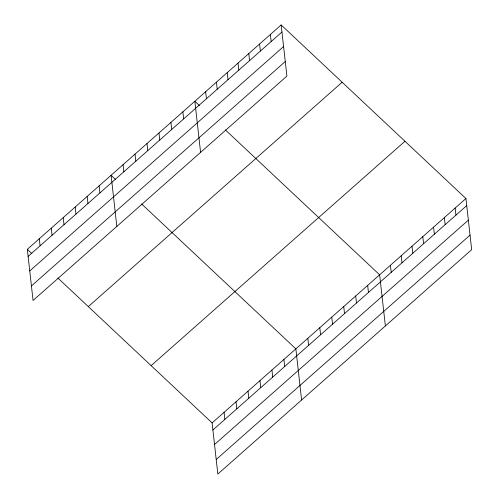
<?xml version="1.0" encoding="UTF-8"?>
<svg xmlns="http://www.w3.org/2000/svg" width="499" height="499" viewBox="0 0 499 499"><rect width="100%" height="100%" fill="white"/><g stroke="black" fill="none" stroke-linecap="round" stroke-linejoin="round"><path stroke-width="0.75" d="M281.162 24.95L286.9 76.085L33.065 300.467L27.326 249.332L281.162 24.95L465.935 198.533L471.674 249.668L217.838 474.05L212.1 422.915L57.815 277.974M28.119 256.386L281.954 32.005M29.753 270.932L283.588 46.55M31.431 285.921L285.266 61.539M88.304 306.617L342.139 82.235M151.128 365.636L404.963 141.254M212.1 422.915L465.935 198.533M212.892 429.97L466.727 205.588M214.526 444.515L468.361 220.134M216.204 459.504L470.039 235.123M199.375 105.482L194.859 101.241L200.592 152.376M225.348 129.883L379.633 274.824L385.371 325.959M115.612 179.528L111.096 175.286L116.828 226.421M141.579 203.929L295.87 348.87L301.602 400.005M27.326 249.332L31.842 253.573M455.15 208.071L455.943 215.125M444.36 217.608L445.152 224.662M433.575 227.145L434.367 234.199M422.784 236.682L423.576 243.73M411.999 246.213L412.785 253.267M401.208 255.75L402.001 262.805M390.424 265.287L391.21 272.342M367.669 285.403L368.455 292.458M355.7 295.982L356.492 303.036M343.736 306.561L344.522 313.615M331.766 317.133L332.559 324.188M319.803 327.712L320.589 334.767M307.833 338.291L308.625 345.345M270.377 34.487L271.163 41.542M259.586 44.024L260.378 51.079M283.9 359.448L284.692 366.503M248.801 53.561L249.587 60.61M238.011 63.092L238.803 70.147M271.936 370.027L272.728 377.082M227.22 72.629L228.012 79.684M259.967 380.606L260.759 387.661M216.435 82.167L217.227 89.221M248.003 391.185L248.795 398.233M205.644 91.704L206.436 98.758M236.033 401.757L236.825 408.812M224.07 412.336L224.862 419.391M182.89 111.82L183.682 118.874M170.926 122.398L171.718 129.453M158.956 132.971L159.749 140.026M146.993 143.55L147.785 150.604M135.023 154.129L135.815 161.183M123.06 164.707L123.852 171.762M99.126 185.865L99.919 192.92M87.163 196.444L87.949 203.498M75.193 207.023L75.985 214.071M63.23 217.595L64.015 224.65M51.26 228.174L52.052 235.229M39.296 238.753L40.082 245.807"/></g></svg>
